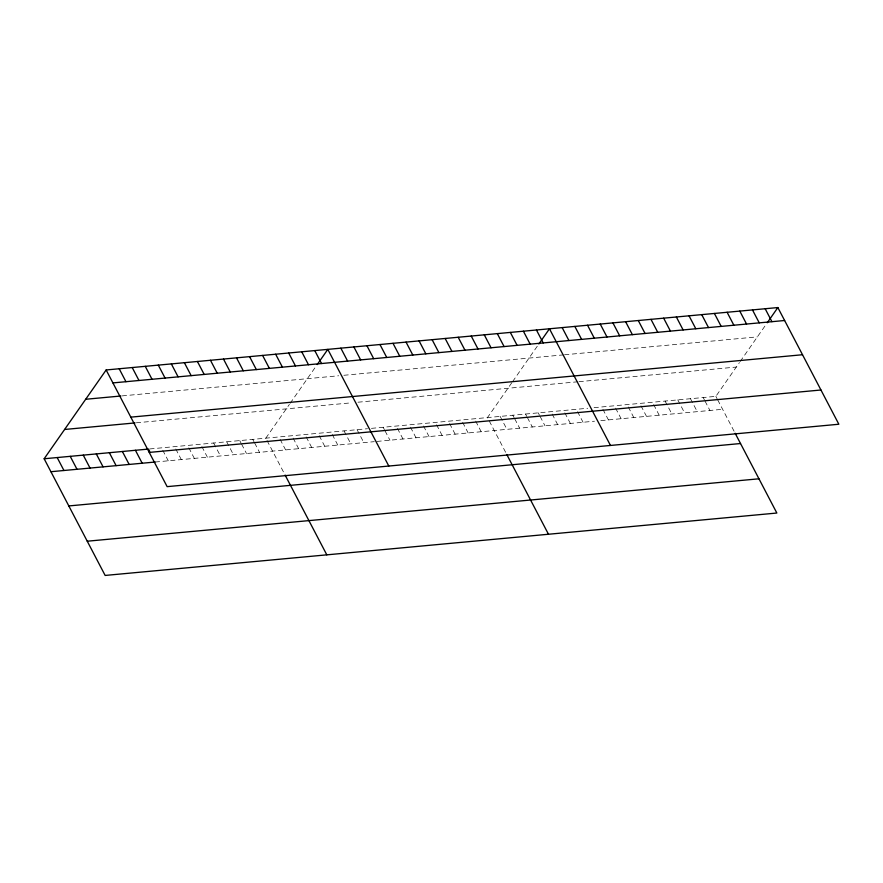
<?xml version="1.0" encoding="UTF-8"?>
<svg xmlns="http://www.w3.org/2000/svg" width="883" height="883" viewBox="0 0 883 883"><rect width="100%" height="100%" fill="white"/><g stroke="black" fill="none" stroke-linecap="round" stroke-linejoin="round"><path stroke-width="0.66" stroke-dasharray="4.42 3.31" d="M265.816 438.167L289.392 404.392M290.176 403.277L316.445 365.65M511.842 382.681L487.482 417.571L506.18 453.343M512.626 381.566L538.111 345.054M594.06 407.67L715.859 396.357L739.435 362.582M740.219 361.467L765.727 324.922M122.196 395.882L338.642 375.772M343.862 375.286L563.277 354.9M564.546 354.778L757.393 336.864M136.324 422.802L351.467 402.814M357.99 402.207L577.725 381.787M578.994 381.677L736.323 367.052M149.768 448.95L367.516 428.719M371.434 428.354L587.714 408.266M155.231 462.019L374.282 441.666M376.898 441.423L594.48 421.202M600.826 420.617L722.625 409.293M715.859 396.357L717.084 398.708M717.702 399.889L734.557 432.118M703.177 397.538L704.402 399.889M705.02 401.07L709.932 410.474M690.484 398.719L697.25 411.655M677.791 399.889L684.557 412.836M665.109 401.07L671.875 414.017M653.652 404.602L659.182 415.187M640.959 405.783L646.499 416.368M628.277 406.964L633.806 417.549M615.583 408.145L621.124 418.73M602.901 409.315L608.431 419.911M577.526 411.677L583.056 422.262M564.833 412.858L570.374 423.443M552.151 414.039L557.681 424.624M538.233 412.858L539.458 415.209M540.076 416.39L544.999 425.805M525.54 414.039L526.776 416.39M527.383 417.571L532.306 426.986M512.857 415.22L514.083 417.571M514.701 418.752L519.623 428.156M500.164 416.401L506.93 429.337M475.672 421.136L481.202 431.732M462.626 422.35L468.167 432.935M449.59 423.564L455.131 434.149M436.555 424.778L442.085 435.363M423.509 425.981L429.05 436.577M410.474 427.195L416.014 437.791M397.438 428.41L402.968 438.994M383.167 427.273L384.392 429.624M385.01 430.794L389.933 440.209M357.085 429.69L363.851 442.637M344.05 430.904L350.816 443.84M332.24 434.469L337.781 445.054M319.204 435.683L324.734 446.268M306.158 436.886L311.699 447.482M293.123 438.1L298.653 448.685M280.088 439.315L285.617 449.9M267.041 440.529L284.514 473.939M252.77 439.381L254.006 441.732M254.624 442.913L259.536 452.328M239.734 440.595L240.971 442.946M241.578 444.127L246.5 453.531M226.699 441.809L233.465 454.745M213.653 443.012L220.419 455.959M201.854 446.577L207.384 457.173M188.807 447.791L194.348 458.387M175.772 449.006L181.302 459.59M162.737 450.22L168.267 460.805"/><path stroke-width="1.32" d="M735.153 433.255L776.852 513.034L105.143 575.44L44.15 458.763L106.148 369.966L777.857 307.56L838.85 424.237L167.141 486.643L106.148 369.966M317.207 364.569L327.814 349.381L388.807 466.047M538.862 343.973L549.469 328.785L610.473 445.451M767.25 322.759L777.857 307.56M112.914 382.913L784.623 320.507M85.684 399.271L120.894 396.003M130.805 417.14L802.515 354.734M64.614 429.469L135.022 422.924M44.15 458.763L148.465 449.072L149.691 451.423M149.249 452.416L820.958 389.999M50.916 471.71L155.231 462.019M68.808 505.937L740.517 443.531M87.251 541.213L758.961 478.796M765.164 308.741L771.93 321.677M752.482 309.922L759.248 322.858M739.788 311.092L746.554 324.039M727.106 312.273L733.872 325.22M714.413 313.454L721.179 326.401M701.731 314.635L708.497 327.571M689.038 315.816L695.804 328.752M676.356 316.986L683.122 329.933M663.663 318.167L670.429 331.114M650.981 319.348L657.747 332.295M638.288 320.529L645.054 333.465M625.606 321.71L632.371 334.646M612.912 322.88L619.678 335.827M600.23 324.061L606.996 337.008M587.537 325.242L594.303 338.189M574.844 326.423L581.61 339.359M562.162 327.604L568.928 340.54M536.434 329.988L543.2 342.935M523.398 331.202L530.164 344.149M510.352 332.416L517.118 345.352M497.317 333.631L504.083 346.566M484.281 334.834L491.047 347.781M471.235 336.048L478.001 348.995M458.2 337.262L464.966 350.198M506.776 454.48L548.475 534.248M445.164 338.476L451.93 351.412M432.118 339.679L438.884 352.626M419.083 340.893L425.849 353.84M406.048 342.107L412.814 355.043M393.001 343.321L399.767 356.257M379.966 344.525L386.732 357.472M366.931 345.739L373.697 358.686M353.884 346.953L360.65 359.889M340.849 348.167L347.615 361.103M314.767 350.584L321.533 363.531M301.732 351.798L308.498 364.745M288.697 353.012L295.463 365.948M275.651 354.226L282.417 367.162M262.615 355.43L269.381 368.377M249.58 356.644L256.346 369.591M236.534 357.858L243.3 370.794M285.11 475.076L326.809 554.844M223.498 359.072L230.264 372.008M210.463 360.275L217.229 373.222M197.417 361.489L204.183 374.436M184.381 362.703L191.147 375.639M171.346 363.917L178.101 376.853M158.3 365.12L165.066 378.067M145.265 366.335L152.031 379.282M132.218 367.549L138.984 380.485M119.183 368.763L125.949 381.699M135.419 450.286L142.185 463.233M122.384 451.5L129.15 464.436M109.349 452.714L116.115 465.65M96.302 453.917L103.068 466.864M83.267 455.131L90.033 468.078M70.232 456.345L76.998 469.281M57.185 457.56L63.951 470.496"/></g></svg>
